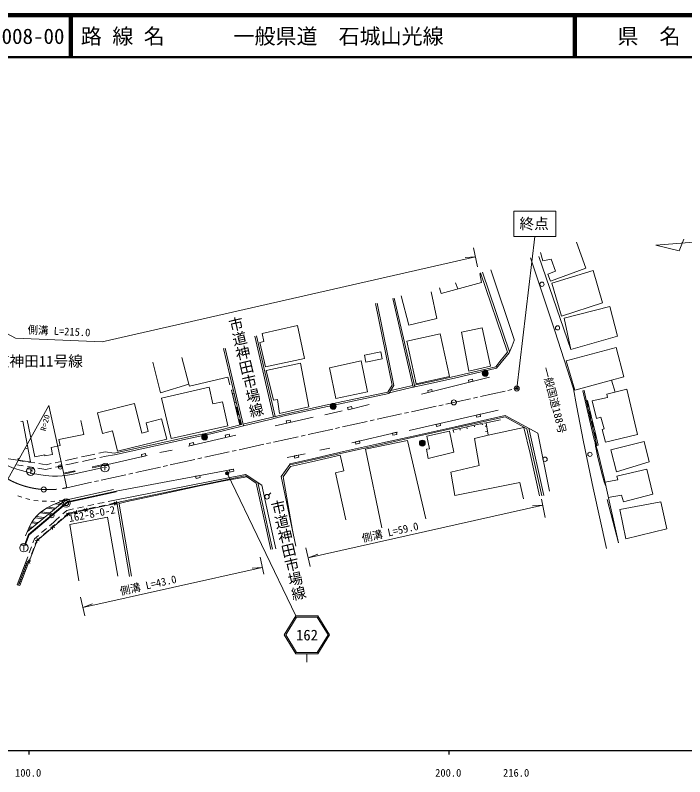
# Model space of a CAD drawing. Units: millimetres at full size, sheet at 1:1000; details may follow other scales. Extents: x 40000 to 680000, y 20000 to 380000.
# Drawn here: x 164770 to 324146, y 198715 to 380000 of the extents above; entities that cross this region are included whole.
import ezdxf
from ezdxf.enums import TextEntityAlignment as Align

# ---------------------------------------------------------------- set-up
doc = ezdxf.new("R2010")
doc.units = ezdxf.units.MM
doc.header["$LTSCALE"] = 1000
doc.header["$PDMODE"] = 32
doc.header["$PDSIZE"] = 500
doc.linetypes.add('CHAIN', pattern=[18.5, 12, -1.5, 3.5, -1.5])
for name, color, linetype, lineweight in [('M-BGD', 7, 'Continuous', 13), ('M-BGD-EXST', 7, 'Continuous', 13), ('M-BMK', 2, 'Continuous', 13), ('M-BMK-SRVR', 3, 'Continuous', 13), ('M-STR-HTXT', 7, 'Continuous', 13), ('M-STR-STRC', 7, 'Continuous', 13), ('M-TTL', 2, 'Continuous', 140), ('M-TTL-BAND', 7, 'Continuous', 25), ('M-TTL-LINE', 7, 'Continuous', 50)]:
    doc.layers.add(name, color=color, linetype=linetype, lineweight=lineweight)
for name, color, linetype in [('M-BMK-HTXT', 7, 'Continuous'), ('M-OTRS', 6, 'Continuous'), ('M-TTL-TXT', 7, 'Continuous')]:
    doc.layers.add(name, color=color, linetype=linetype)
doc.styles.add('@ＭＳ ゴシック', font='')
doc.styles.add('ＭＳ ゴシック', font='')
doc.styles.get('@ＭＳ ゴシック').set_extended_font_data('@MS Gothic')
doc.styles.get('ＭＳ ゴシック').set_extended_font_data('MS Gothic')

msp = doc.modelspace()

# ---------------------------------------------------------------- hatches: boundary and pattern name
at = {"layer": 'M-BGD'}
for points in [[(276694, 294058, 0.41421), (277335, 294812, 0.41421), (276581, 295453, 0.41421), (275940, 294699, 0.41421)], [(216442, 289965), (216971, 287706), (217361, 287797), (216831, 290056)], [(300974, 288266), (300683, 288196), (301030, 286753), (301322, 286823)], [(217230, 286603), (217658, 284773), (218048, 284865), (217619, 286694)], [(240514, 286194, 0.41421), (241156, 286948, 0.41421), (240402, 287590, 0.41421), (239760, 286836, 0.41421)], [(301294, 285658), (301566, 284529), (301663, 284120), (301955, 284189), (301857, 284598), (301585, 285729)], [(217910, 283698), (218204, 282444), (218592, 282541), (218299, 283789)], [(301861, 283285), (302182, 281936), (302474, 282005), (302153, 283355)], [(209905, 278897, 1), (209792, 280292, 0.41421), (209151, 279538, 0.41421)], [(302489, 280645), (302815, 279314), (303106, 279386), (302781, 280715)], [(261734, 277453, 0.41421), (262375, 278207, 0.41421), (261621, 278848, 1)]]:
    msp.add_hatch(color=256, dxfattribs=at).paths.add_polyline_path(points)
at = {"layer": 'M-STR-STRC'}
msp.add_hatch(color=256, dxfattribs=at).paths.add_polyline_path([(214980, 271297, 1), (215463, 270659, 0.41421), (215540, 271219, 0.41421)])

# ---------------------------------------------------------------- linework, layer by layer
at = {"layer": 'M-BGD'}
for p, q in [((297005, 300447), (289389, 322547)), ((281940, 299785), (275528, 318654)), ((282437, 299876), (276001, 318815)), ((269597, 316317), (270093, 314850)), ((259509, 291459), (254650, 312533)), ((259852, 291529), (254991, 312612)), ((221792, 303595), (226226, 284354)), ((222182, 303685), (226613, 284454)), ((261460, 289782), (277692, 293871)), ((216255, 290762), (216645, 290854)), ((216255, 290762), (218204, 282444)), ((216442, 289965), (216831, 290056)), ((300974, 288266), (300683, 288196)), ((216971, 287706), (217361, 287797)), ((217230, 286603), (217619, 286694)), ((249047, 287303), (243983, 286085)), ((301030, 286753), (301322, 286823)), ((217658, 284773), (218048, 284865)), ((242597, 285810), (238501, 284891)), ((279692, 286020), (258569, 281121)), ((301294, 285658), (301585, 285729)), ((166598, 283400), (166107, 283308)), ((169438, 274855), (167596, 283643)), ((181096, 280209), (180402, 283551)), ((217910, 283698), (218299, 283789)), ((226610, 282263), (235683, 284305)), ((277326, 280037), (276889, 283002)), ((301663, 284120), (301955, 284189)), ((301861, 283285), (302153, 283355)), ((269163, 280697), (269035, 281268)), ((270705, 281187), (270608, 281620)), ((272341, 281530), (272239, 281985)), ((274072, 281978), (273983, 282376)), ((276649, 282151), (277006, 282204)), ((286574, 281566), (290140, 265598)), ((287013, 281665), (290580, 265696)), ((302182, 281936), (302474, 282005)), ((181096, 280209), (175178, 278980)), ((205996, 277441), (217277, 280069)), ((255727, 280786), (244870, 278232)), ((276750, 280908), (277188, 280973)), ((302489, 280645), (302781, 280715)), ((302815, 279314), (303106, 279386)), ((175469, 277561), (173315, 277119)), ((175469, 277561), (175178, 278980)), ((303239, 277580), (303531, 277651)), ((167809, 276903), (167318, 276811)), ((186217, 276063), (184697, 275738)), ((199205, 275885), (202154, 276472)), ((233747, 275629), (229522, 274740)), ((237244, 276440), (239663, 276967)), ((165433, 274099), (165505, 274594)), ((166928, 273797), (165445, 274026)), ((171779, 275346), (169438, 274855)), ((171832, 275087), (171779, 275346)), ((175738, 273798), (174274, 273472)), ((177887, 274278), (176714, 274016)), ((179555, 274636), (177887, 274278)), ((182200, 275205), (180533, 274846)), ((182424, 274159), (180759, 273801)), ((183719, 275529), (182200, 275205)), ((183943, 274483), (182424, 274159)), ((186440, 275017), (184921, 274692)), ((186807, 273066), (196150, 275191)), ((166674, 272723), (165191, 272952)), ((169144, 272340), (167662, 272570)), ((169398, 273414), (167916, 273644)), ((172080, 271886), (170132, 272187)), ((172125, 272992), (170386, 273261)), ((173390, 272178), (172080, 271886)), ((173298, 273254), (172125, 272992)), ((175830, 272723), (174366, 272396)), ((175007, 272464), (176007, 272464)), ((178116, 273233), (176806, 272940)), ((179781, 273591), (178116, 273233)), ((183187, 272475), (186764, 273261)), ((183230, 272279), (183187, 272475)), ((188767, 266712), (216843, 271976)), ((228547, 270145), (230307, 272607)), ((230125, 273232), (230190, 272940)), ((176601, 271042), (178959, 271563)), ((176644, 270846), (176601, 271042)), ((188498, 264596), (219549, 270695)), ((188645, 263912), (219501, 270381)), ((230884, 256959), (228547, 270145)), ((222131, 268640), (225620, 252821)), ((222522, 268727), (226010, 252907)), ((188767, 266712), (188809, 266516)), ((225094, 265758), (225633, 266280)), ((308339, 254413), (305674, 264724)), ((181050, 262992), (179584, 262676)), ((183494, 263518), (182028, 263202)), ((185938, 264044), (184472, 263729)), ((186215, 263388), (184749, 263072)), ((188498, 264596), (186916, 264255)), ((188645, 263912), (187193, 263599)), ((188277, 264057), (189119, 263518)), ((188967, 264208), (188428, 263366)), ((188945, 263982), (191991, 246400)), ((189434, 264088), (192483, 246485)), ((177024, 262124), (176086, 261291)), ((177431, 261496), (176535, 260700)), ((176957, 261460), (177815, 260946)), ((178606, 262465), (177024, 262124)), ((177643, 261632), (177129, 260774)), ((178883, 261809), (177431, 261496)), ((178707, 261902), (179559, 261378)), ((179395, 262066), (178871, 261214)), ((181327, 262335), (179861, 262019)), ((181216, 262506), (182059, 261967)), ((181907, 262658), (181368, 261815)), ((183771, 262862), (182305, 262546)), ((173887, 259278), (172936, 258464)), ((174400, 259794), (173887, 259278)), ((175338, 260627), (174400, 259794)), ((175787, 260036), (174891, 259241)), ((172176, 257814), (171036, 256839)), ((173186, 258104), (174183, 258022)), ((174310, 258785), (173422, 258025)), ((173725, 258562), (173643, 257565)), ((170276, 256189), (169324, 255375)), ((170763, 255750), (169875, 254991)), ((172662, 257375), (171522, 256400)), ((169324, 255375), (168951, 254367)), ((169485, 254965), (170481, 254883)), ((169875, 254991), (169531, 254062)), ((170024, 255422), (169942, 254426)), ((168604, 253429), (168084, 252022)), ((169185, 253124), (168664, 251717)), ((167737, 251084), (167364, 250075)), ((167860, 250390), (168266, 249477)), ((168318, 250779), (167974, 249849)), ((167669, 249961), (165554, 244329)), ((167973, 249846), (165858, 244215)), ((166831, 248656), (167440, 248427)), ((167007, 249124), (167616, 248896)), ((167183, 249592), (167791, 249364)), ((167364, 250075), (167974, 249849)), ((167606, 249730), (168520, 250137)), ((166128, 246784), (166737, 246555)), ((166304, 247252), (166913, 247023)), ((166480, 247720), (167088, 247491)), ((166656, 248188), (167264, 247959)), ((165425, 244911), (166034, 244683)), ((165601, 245379), (166209, 245151)), ((165777, 245847), (166385, 245619)), ((165952, 246316), (166561, 246087))]:
    msp.add_line(p, q, dxfattribs=at)
for points in [[(289774, 323537), (290344, 321564), (292348, 321904), (293376, 319093), (291581, 318370), (292190, 316698), (300582, 319765), (298396, 325938)], [(305542, 253058), (302351, 267431), (300061, 278416), (298381, 287063), (297648, 291030), (293236, 304838), (287448, 322221)], [(277969, 319381), (283529, 302841), (283514, 302567), (283059, 301332), (282337, 299641), (280461, 297294), (279368, 295966), (269348, 293610), (263234, 292225), (258084, 291166), (253831, 290146)], [(265801, 315110), (266172, 313785), (275739, 316383), (275390, 318549)], [(256665, 313196), (258477, 306215), (265146, 307840), (263774, 314143)], [(250498, 311407), (254490, 291920), (253445, 290284), (245371, 288624), (237910, 287033), (228709, 284992), (225386, 284138), (218980, 282638)], [(250890, 311487), (254914, 291842), (253691, 289926), (245453, 288233), (237995, 286643), (228802, 284603), (225481, 283750), (219071, 282248)], [(214350, 300650), (218592, 282541), (211221, 280703), (206437, 279713), (198107, 277903), (188345, 275775), (186217, 276063)], [(214739, 300742), (219071, 282248), (211310, 280313), (206520, 279321), (198192, 277512), (188429, 275384), (186440, 275017)], [(281940, 299785), (280151, 297546), (279145, 296325), (269258, 293999), (263150, 292616), (259762, 291919)], [(307546, 290262), (306689, 293115), (309671, 293940), (307830, 300918), (295953, 297760), (298009, 290763), (306689, 293115)], [(197505, 297400), (199316, 290089), (206109, 292159), (204461, 298519)], [(206109, 292159), (206244, 291686), (215364, 293855), (215821, 292035)], [(259419, 291848), (257997, 291556), (254141, 290632)], [(299847, 290605), (300172, 290675), (300647, 288344), (301566, 284529), (302489, 280645), (303239, 277580), (303044, 277523)], [(308339, 254413), (306283, 263704), (305003, 269462), (303465, 276084), (302526, 279289), (299847, 290605)], [(300974, 288266), (301857, 284598), (302781, 280715), (303531, 277651)], [(230125, 273232), (235117, 274345), (242872, 276135), (252186, 278224), (258808, 279662), (269457, 282034), (281428, 284714), (289142, 280502), (291927, 266717)], [(166598, 283400), (168415, 273654), (168217, 273692), (162649, 274506), (159910, 276023)], [(230190, 272940), (235183, 274052), (242939, 275843), (252250, 277931), (258873, 279369), (269522, 281741), (281383, 284396), (286575, 281562)], [(276327, 282910), (276889, 283002), (280257, 283713)], [(285796, 264870), (284876, 268749), (269378, 265673), (268464, 271199), (275243, 272850), (274088, 279274), (277326, 280037), (285818, 281835), (287329, 275690), (289585, 265596)], [(268825, 281221), (275445, 282703), (275715, 282737), (275890, 282727), (275991, 282619), (276079, 282464)], [(252069, 257953), (248170, 276663), (258146, 278752), (262475, 260082)], [(305346, 267916), (304940, 268920), (304529, 270326), (303480, 274720), (303031, 276711), (302894, 277424), (302837, 278229)], [(173315, 277119), (173637, 275457), (171832, 275087)], [(230307, 272607), (235260, 273711), (242130, 275297)], [(242130, 275297), (242960, 271582), (241008, 271072), (243431, 259901)], [(183230, 272279), (186807, 273066), (186764, 273261)], [(231587, 253642), (228082, 270182), (230157, 273086)], [(305148, 268807), (308208, 269379), (307988, 270297), (315078, 271974), (316582, 265961), (309550, 264177), (309109, 265751), (305950, 265198)], [(176644, 270846), (179002, 271368), (178959, 271563)], [(189486, 263792), (191454, 264219), (199292, 265926), (208997, 268017), (214912, 269226), (219908, 270151)], [(219501, 270381), (219820, 270212), (222134, 268629)], [(219549, 270695), (219976, 270469), (223450, 268092), (225051, 260861), (226817, 252991)], [(188767, 266712), (177113, 264175), (167913, 256409), (167043, 254064), (167231, 253994)], [(188809, 266516), (177204, 263991), (168082, 256290), (167231, 253994)], [(168063, 249933), (169983, 254924), (177386, 261203), (179133, 261640), (181637, 262237), (188698, 263787)], [(179911, 245375), (177786, 258805), (186740, 260530), (189225, 246476)], [(167364, 250075), (165249, 244443), (165858, 244215)]]:
    msp.add_lwpolyline(points, dxfattribs=at)
for points in [[(294777, 308381), (304589, 311511), (302350, 319236), (292498, 316248)], [(297005, 300447), (308143, 303568), (306270, 310689), (295449, 307911)], [(224313, 296298), (233656, 298311), (231968, 306140), (223536, 304199), (223967, 302337), (223006, 302078)], [(272773, 295247), (277908, 296425), (275889, 305554), (271015, 304576)], [(260190, 292248), (268127, 294012), (265940, 304120), (257994, 302436)], [(252130, 298186), (251775, 299890), (247875, 299077), (248230, 297374)], [(241058, 288764), (248599, 290339), (247139, 297745), (239608, 296054)], [(227684, 285229), (234654, 286767), (232636, 297212), (224508, 295427), (226251, 288334), (227191, 288504)], [(273721, 292871), (273592, 293382), (272639, 293142), (272768, 292631)], [(201900, 279244), (215366, 282280), (214092, 287969), (211768, 287522), (210902, 291486), (199570, 288857)], [(264041, 290432), (263913, 290943), (262960, 290703), (263088, 290192)], [(305278, 278399), (312870, 280195), (310377, 290964), (305582, 289775), (305745, 289006), (302084, 288169), (303101, 284019), (304128, 284292), (304970, 281516), (304492, 281374)], [(189112, 276201), (187895, 281032), (185578, 280448), (184349, 285329), (193121, 287538), (194895, 280491), (196447, 280882), (195912, 283008), (199597, 283936), (200825, 279061)], [(244939, 286315), (244816, 286827), (243860, 286597), (243983, 286085)], [(275534, 284515), (275415, 285028), (274458, 284806), (274577, 284293)], [(230366, 283108), (230250, 283623), (229291, 283407), (229407, 282893)], [(266037, 282312), (265918, 282826), (264961, 282604), (265080, 282090)], [(263093, 274497), (262638, 276666), (263347, 276797), (262740, 279810), (268180, 281006), (269140, 275955)], [(215829, 279732), (215710, 280245), (214752, 280022), (214872, 279509)], [(255636, 280223), (255515, 280736), (254559, 280511), (254679, 279998)], [(207313, 277748), (207194, 278262), (206237, 278039), (206356, 277525)], [(246825, 278151), (246704, 278664), (245748, 278439), (245868, 277926)], [(307875, 271338), (315641, 273710), (314493, 278514), (306532, 276547)], [(195872, 275128), (195755, 275641), (194797, 275423), (194914, 274910)], [(232267, 274779), (232159, 275295), (231197, 275092), (231305, 274577)], [(216834, 271439), (216737, 271957), (215771, 271775), (215868, 271257)], [(208782, 269929), (208685, 270447), (207719, 270266), (207816, 269748)], [(308684, 262321), (318412, 264183), (319839, 257710), (310116, 255346)]]:
    msp.add_lwpolyline(points, close=True, dxfattribs=at)
for centre, radius in [((290141, 315961), 500), ((293857, 305573), 500), ((276638, 294755), 700), ((240458, 286892), 700), ((209849, 279594), 700), ((261678, 278151), 700), ((301565, 275459), 500), ((290898, 274299), 500), ((175507, 272464), 500), ((224699, 265375), 550), ((173503, 260857), 500)]:
    msp.add_circle(centre, radius, dxfattribs=at)
at = {"layer": 'M-BGD-EXST'}
for p, q in [((167851, 272003), (169051, 272003)), ((168451, 272003), (168451, 270853)), ((185532, 272820), (186732, 272820)), ((186132, 272820), (186132, 271670)), ((186132, 272520), (186532, 272320)), ((168451, 271703), (168851, 271503)), ((166277, 253827), (167377, 253827)), ((166827, 253827), (166827, 252577))]:
    msp.add_line(p, q, dxfattribs=at)
for centre in [(168451, 271453), (186132, 272270), (166827, 253227)]:
    msp.add_circle(centre, 1000, dxfattribs=at)
at = {"layer": 'M-BMK'}
for p, q in [((275494, 289227), (281354, 290519)), ((282037, 290669), (283014, 290885)), ((283697, 291035), (284140, 291133)), ((267291, 287419), (273150, 288711)), ((273834, 288861), (274811, 289077)), ((259088, 285611), (264947, 286903)), ((265631, 287053), (266608, 287268)), ((250885, 283803), (256744, 285094)), ((257428, 285245), (258404, 285460)), ((242682, 281995), (248541, 283286)), ((249225, 283437), (250201, 283652)), ((234479, 280187), (240338, 281478)), ((241022, 281629), (241998, 281844)), ((226276, 278379), (232135, 279670)), ((232819, 279821), (233795, 280036)), ((218073, 276571), (223932, 277862)), ((224615, 278013), (225592, 278228)), ((209869, 274763), (215729, 276054)), ((216412, 276205), (217389, 276420)), ((201666, 272955), (207526, 274246)), ((208209, 274397), (209186, 274612)), ((193463, 271146), (199323, 272438)), ((200006, 272589), (200983, 272804)), ((185260, 269338), (191119, 270630)), ((191803, 270781), (192780, 270996)), ((177057, 267530), (182916, 268822)), ((183600, 268972), (184577, 269188))]:
    msp.add_line(p, q, dxfattribs=at)
at = {"layer": 'M-BMK', "color": 7, "linetype": 'CHAIN'}
msp.add_arc((172752, 287061), 20000, 240.83885, 282.43005, dxfattribs=at)
at = {"layer": 'M-BMK-SRVR'}
for p, q in [((350196, 327930), (317274, 325272)), ((322774, 323904), (323899, 326686)), ((317274, 325272), (322774, 323904))]:
    msp.add_line(p, q, dxfattribs=at)
for centre in [(284140, 291133), (269181, 287836), (171547, 267095)]:
    msp.add_circle(centre, 600, dxfattribs=at)
at = {"layer": 'M-BMK-SRVR', "color": 7}
for radius in [1000, 600, 120]:
    msp.add_circle((176868, 263863), radius, dxfattribs=at)
at = {"layer": 'M-OTRS'}
msp.add_point((284140, 291133), dxfattribs=at)
at = {"layer": 'M-STR-HTXT'}
for p, q in [((283438, 327329), (283438, 333329)), ((283438, 333329), (293438, 333329)), ((293438, 333329), (293438, 327329)), ((293438, 327329), (283438, 327329)), ((284140, 291133), (288438, 327329)), ((273823, 324645), (274832, 320111)), ((274305, 322478), (271856, 322313)), ((163007, 269596), (172752, 287061)), ((177057, 267530), (172752, 287061)), ((290902, 260433), (290050, 264817)), ((234503, 250813), (290333, 263357)), ((290333, 263357), (287883, 263201)), ((234955, 248752), (233978, 253204)), ((223909, 246952), (223088, 250982)), ((234503, 250813), (236785, 251720)), ((180870, 238998), (223584, 248547)), ((223584, 248547), (221134, 248393)), ((181323, 237016), (180311, 241441)), ((180870, 238998), (183152, 239902))]:
    msp.add_line(p, q, dxfattribs=at)
msp.add_lwpolyline([(274305, 322478), (185478, 302218), (164824, 303154), (97322, 339152)], dxfattribs=at)
at = {"layer": 'M-STR-STRC'}
for p, q in [((215221, 270978), (231568, 236993)), ((166320, 265263), (165374, 265622)), ((168255, 264726), (167285, 264969)), ((170203, 264391), (169234, 264518)), ((172206, 264283), (171178, 264299)), ((174398, 262679), (172649, 262914)), ((174229, 264306), (173218, 264255)), ((175446, 263527), (174290, 263722)), ((175770, 263776), (174797, 263941)), ((176250, 264524), (175217, 264394)), ((172725, 261286), (170644, 261546)), ((173038, 261549), (170970, 261808)), ((174085, 262419), (172217, 262669)), ((170322, 259265), (168798, 259436)), ((171374, 260150), (169520, 260379)), ((171687, 260413), (169748, 260653)), ((168648, 257858), (167977, 257918)), ((168972, 258130), (168097, 258208)), ((170005, 258999), (168601, 259156)), ((231568, 236993), (228804, 232493)), ((231736, 236693), (229156, 232493)), ((231568, 236993), (236840, 236993)), ((231736, 236693), (236672, 236693)), ((239252, 232493), (236672, 236693)), ((239604, 232493), (236840, 236993)), ((228804, 232493), (231568, 227993)), ((229156, 232493), (231736, 228293)), ((236672, 228293), (239252, 232493)), ((236840, 227993), (239604, 232493)), ((231568, 227993), (236840, 227993)), ((231736, 228293), (236672, 228293)), ((234204, 227993), (234204, 225993))]:
    msp.add_line(p, q, dxfattribs=at)
for points in [[(185769, 272314), (178550, 270737), (177205, 270488), (175960, 270332), (174808, 270284), (173608, 270304), (171908, 270445), (170366, 270646), (168881, 270943), (166243, 271619), (165124, 271939), (164148, 272283), (163248, 272665), (162212, 273198), (161072, 273829), (150357, 279817)], [(188145, 267102), (177741, 264825), (176546, 264555), (175374, 264189), (173683, 263461), (172351, 262757), (171280, 262056), (170571, 261487), (169896, 260832), (169215, 260011), (168619, 259189), (168135, 258298), (167747, 257365), (167240, 256031)], [(167722, 257080), (173132, 261628), (175069, 263236), (175956, 263919), (176804, 264495), (177209, 264691)]]:
    msp.add_lwpolyline(points, dxfattribs=at)
msp.add_circle((215221, 270978), 400, dxfattribs=at)
at = {"layer": 'M-TTL'}
msp.add_line((680000, 380000), (40000, 380000), dxfattribs=at)
at = {"layer": 'M-TTL-BAND'}
for p, q in [((40000, 205000), (579000, 205000)), ((168000, 205000), (168000, 204000)), ((268000, 205000), (268000, 204000))]:
    msp.add_line(p, q, dxfattribs=at)
at = {"layer": 'M-TTL-LINE'}
for p, q in [((177750, 380000), (177750, 370000)), ((178250, 380000), (178250, 370000)), ((297750, 380000), (297750, 370000)), ((298250, 380000), (298250, 370000)), ((40000, 370000), (680000, 370000))]:
    msp.add_line(p, q, dxfattribs=at)

# ---------------------------------------------------------------- texts
at = {"layer": 'M-BGD', "style": 'ＭＳ ゴシック'}
msp.add_text('162-8-0-2', height=1833, rotation=10.909, dxfattribs=at).set_placement((177786, 258805), align=Align.BOTTOM_LEFT)
at = {"layer": 'M-BMK-HTXT'}
for s, height, rotation, style, p in [('市道神田市場線', 2566, 283.184, '@ＭＳ ゴシック', (214920, 307693)), ('一般国道188号', 1833, 284.616, 'ＭＳ ゴシック', (289533, 295830)), ('市道神田市場線', 2566, 283.184, '@ＭＳ ゴシック', (224998, 264108))]:
    msp.add_text(s, height=height, rotation=rotation, dxfattribs=dict(at, style=style)).set_placement(p, align=Align.BOTTOM_LEFT)
at = {"layer": 'M-BMK-HTXT', "style": 'ＭＳ ゴシック'}
msp.add_text('市道神田11号線', height=2566, dxfattribs=at).set_placement((156387, 295598), align=Align.BOTTOM_LEFT)
at = {"layer": 'M-STR-HTXT', "style": 'ＭＳ ゴシック'}
msp.add_text('終点', height=2566, dxfattribs=at).set_placement((288284, 330376), align=Align.MIDDLE_CENTER)
for s, height, rotation, p in [('側溝 L=215.0', 1833, 357.406, (167628, 303674)), ('R=20', 1320, 74.616, (172370, 280797)), ('側溝 L=59.0', 1833, 12.663, (247646, 254006)), ('側溝 L=43.0', 1833, 12.601, (190030, 241402))]:
    msp.add_text(s, height=height, rotation=rotation, dxfattribs=at).set_placement(p, align=Align.BOTTOM_LEFT)
at = {"layer": 'M-STR-STRC', "style": 'ＭＳ ゴシック'}
msp.add_text('162', height=2566, dxfattribs=at).set_placement((234220, 232455), align=Align.MIDDLE_CENTER)
at = {"layer": 'M-TTL-BAND', "style": 'ＭＳ ゴシック'}
for s, p in [('100.0', (167844, 198195)), ('200.0', (267844, 198195)), ('216.0', (284000, 198195))]:
    msp.add_text(s, height=1833, dxfattribs=at).set_placement(p, align=Align.BOTTOM_CENTER)
at = {"layer": 'M-TTL-TXT', "style": 'ＭＳ ゴシック'}
for s, p in [('路 線 名', (180380, 375000)), ('一般県道\u3000石城山光線', (216734, 375000)), ('008-00', (161521, 375000))]:
    msp.add_text(s, height=3666, dxfattribs=at).set_placement(p, align=Align.MIDDLE_LEFT)
msp.add_text('県\u3000名', height=3666, dxfattribs=at).set_placement((315625, 375000), align=Align.MIDDLE_CENTER)

doc.saveas('drawing.dxf')
